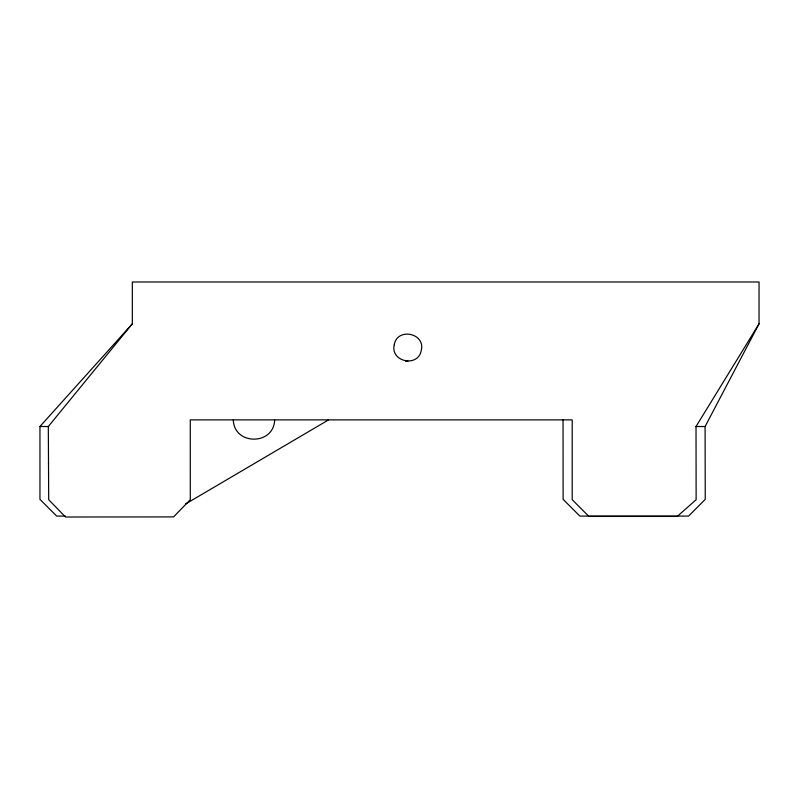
<?xml version="1.0" encoding="UTF-8"?>
<svg xmlns="http://www.w3.org/2000/svg" width="799" height="799" viewBox="0 0 799 799"><rect width="100%" height="100%" fill="white"/><g stroke="black" fill="none" stroke-linecap="round" stroke-linejoin="round"><path stroke-width="1.2" d="M274.646 419.974C273.837 445.512 234.107 445.512 233.298 419.974M563.045 419.934L563.115 499.355L579.874 516.084L688.558 516.084L705.247 499.355L705.088 426.516L759.05 323.795L759.05 281.987L132.334 281.987L132.334 323.795L48.31 426.516L48.699 499.705L65.508 517.013L173.563 516.913L190.282 499.705L190.272 419.875L572.204 419.875L572.204 499.705L588.923 516.424L677.232 516.424L696.129 499.705L696.019 426.516L759.05 323.795M65.398 516.084L56.669 516.084L39.95 499.355L39.95 426.516L132.334 323.795M185.418 504.079L328.479 419.934M39.95 426.516L48.589 426.516M695.559 426.516L705.088 426.516M406.661 361.208L407.949 361.298L405.522 361.088M48.509 463.32L48.509 463.959M394.257 344.828C390.062 362.097 418.596 367.77 421.313 350.212C425.517 332.943 396.983 327.27 394.257 344.828"/></g></svg>
